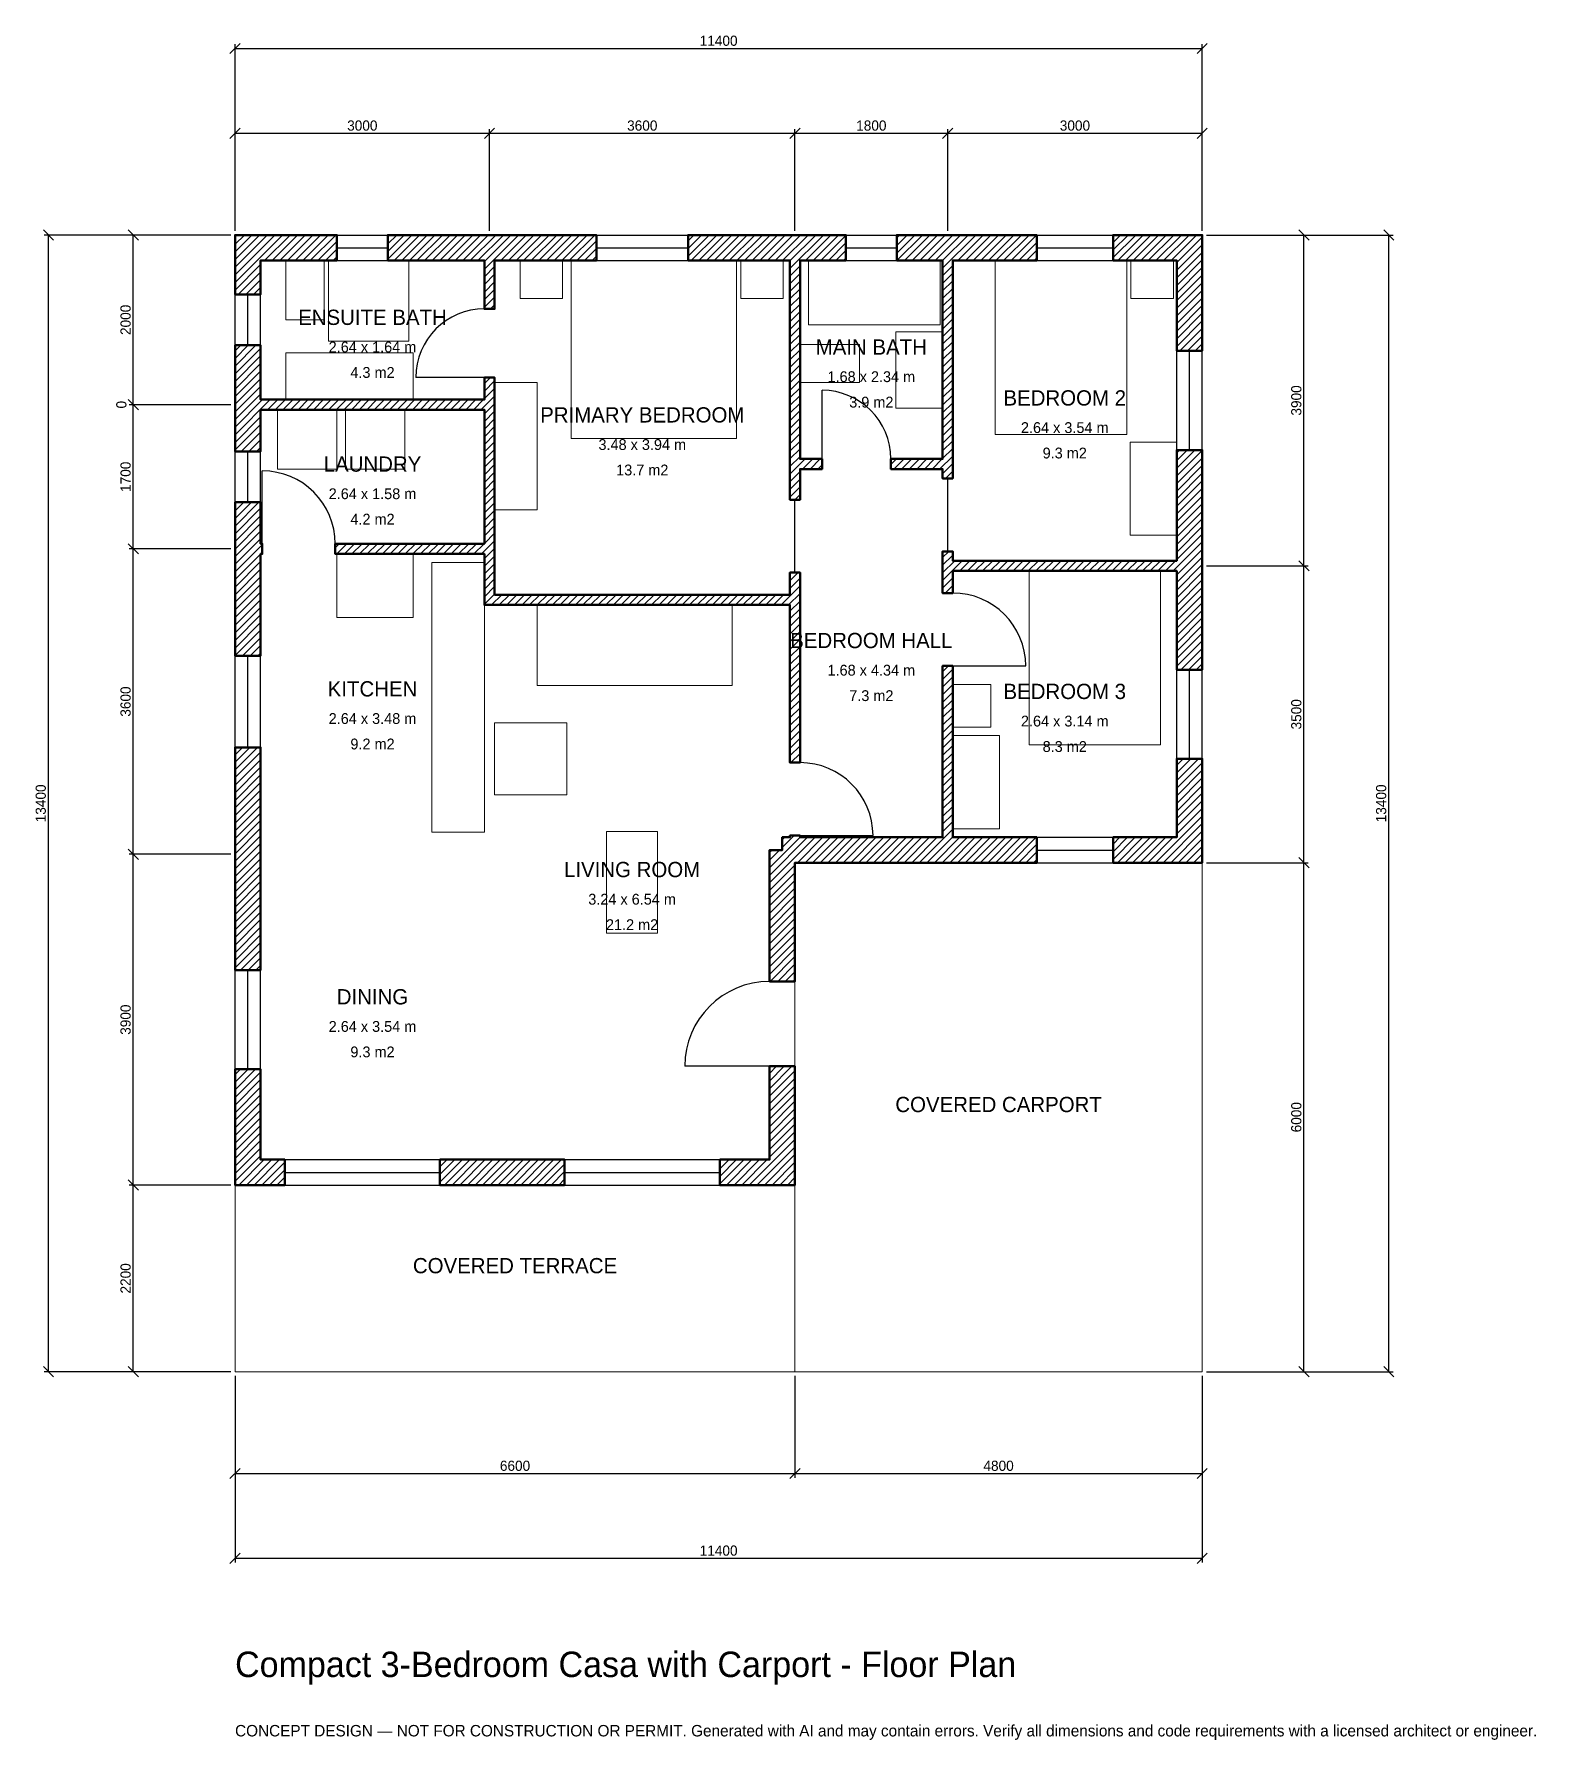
# Model space of a CAD drawing. Header units: millimetres. Extents: x -2369 to 15333, y -4341 to 15769.
import ezdxf
from ezdxf.enums import TextEntityAlignment as Align

# ---------------------------------------------------------------- set-up
doc = ezdxf.new("R2010")
doc.units = ezdxf.units.MM
doc.linetypes.add('DASHED', pattern=[1.524, 1.27, -0.254])
for name, color, linetype, lineweight in [('A-ANNO-DIMS', 1, 'Continuous', 13), ('A-ANNO-TEXT', 7, 'Continuous', 18), ('A-AREA-IDEN', 7, 'Continuous', 18), ('A-DOOR', 2, 'Continuous', 25), ('A-FLOR-FIXT', 9, 'Continuous', 13), ('A-FURN', 9, 'Continuous', 13), ('A-GLAZ', 4, 'Continuous', 25), ('A-SITE-PAVE', 8, 'Continuous', 13), ('A-WALL', 7, 'Continuous', 50), ('A-WALL-PATT', 8, 'Continuous', 13)]:
    doc.layers.add(name, color=color, linetype=linetype, lineweight=lineweight)
doc.dimstyles.new('PLAN', dxfattribs={"dimtxt": 120, "dimasz": 80, "dimexe": 50, "dimexo": 50, "dimgap": 30, "dimtad": 1, "dimdec": 0, "dimtsz": 60, "dimcen": 2.5, "dimclrd": 1, "dimclre": 1, "dimazin": 3, "dimtfac": 1, "dimtmove": 0, "dimatfit": 3})

msp = doc.modelspace()

# ---------------------------------------------------------------- hatches: boundary and pattern name
at = {"layer": 'A-WALL-PATT'}
h = msp.add_hatch(dxfattribs=at)
h.set_pattern_fill('ANSI31', color=8, scale=20)
h.paths.add_polyline_path([(6600.001, 2200), (6600, 2200), (6600, 2199.999), (6300, 2199.999), (6300, 2200), (5715, 2200), (5715, 2500), (6300, 2500), (6300, 3600), (6600, 3600), (6600, 2500), (6600.001, 2500), (6600.001, 2200)])
h.paths.add_polyline_path([(3150, 2200), (2850, 2200), (2415, 2200), (2415, 2500), (2850, 2500), (3150, 2500), (3885, 2500), (3885, 2200), (3150, 2200)])
h.paths.add_polyline_path([(300, 2200), (300, 2199.999), (0, 2199.999), (0, 2199.999), (0, 2200), (-0.001, 2200), (-0.001, 2500), (0, 2500), (0, 3565), (300, 3565), (300, 2500), (585, 2500), (585, 2200), (300, 2200)])
h.paths.add_polyline_path([(0, 5950), (0, 6250), (0, 7360), (300, 7360), (300, 6250), (300, 5950), (300, 4735), (0, 4735), (0, 5950)])
h.paths.add_polyline_path([(0, 9550), (0, 9640), (-0.001, 9640), (-0.001, 9760), (0, 9760), (0, 9850), (0, 10250), (300, 10250), (300, 9850), (300, 9760), (320, 9760), (320, 9640), (300, 9640), (300, 9550), (300, 8440), (0, 8440), (0, 9550)])
h.paths.add_polyline_path([(0, 11250), (0, 11340), (-0.001, 11340), (-0.001, 11460), (0, 11460), (0, 11550), (0, 12100), (300, 12100), (300, 11550), (300, 11460), (2940, 11460), (2940, 11720), (3060, 11720), (3060, 11460), (3060, 11340), (3060, 11340), (3060, 9760), (3060, 9640), (3060, 9160), (6540, 9160), (6540, 9420), (6660, 9420), (6660, 9160), (6660, 9040), (6660, 9040), (6660, 7180), (6540, 7180), (6540, 9040), (6540, 9040), (3060, 9040), (3060, 9040), (2940, 9040), (2940, 9040), (2940, 9160), (2940, 9640), (1180, 9640), (1180, 9760), (2940, 9760), (2940, 11340), (300, 11340), (300, 11250), (300, 10850), (0, 10850), (0, 11250)])
h.paths.add_polyline_path([(0, 13100), (-0.001, 13100), (-0.001, 13400), (0, 13400), (0, 13400.001), (300, 13400.001), (300, 13400), (1200, 13400), (1200, 13100), (300, 13100), (300, 12700), (0, 12700), (0, 13100)])
h.paths.add_polyline_path([(2940, 13400), (2940, 13400.001), (3060, 13400.001), (3060, 13400), (3150, 13400), (3150, 13400), (4260, 13400), (4260, 13100), (3060, 13100), (3060, 12530), (2940, 12530), (2940, 13100), (2850, 13100), (2850, 13100), (1800, 13100), (1800, 13400), (2940, 13400)])
h.paths.add_polyline_path([(6450, 13400), (6540, 13400), (6540, 13400.001), (6660, 13400.001), (6660, 13400), (6750, 13400), (7200, 13400), (7200, 13100), (6750, 13100), (6660, 13100), (6660, 10760), (6920, 10760), (6920, 10640), (6660, 10640), (6660, 10280), (6540, 10280), (6540, 10640), (6540, 10760), (6540, 13100), (6450, 13100), (5340, 13100), (5340, 13400), (6450, 13400)])
h.paths.add_polyline_path([(8250, 13400), (8250, 13400), (8340, 13400), (8340, 13400.001), (8460, 13400.001), (8460, 13400), (9450, 13400), (9450, 13100), (8550, 13100), (8550, 13100), (8460, 13100), (8460, 10760), (8460, 10640), (8460, 10530), (8340, 10530), (8340, 10640), (7730, 10640), (7730, 10760), (8340, 10760), (8340, 13100), (7800, 13100), (7800, 13400), (8250, 13400)])
h.paths.add_polyline_path([(11100, 13400), (11100, 13400.001), (11400, 13400.001), (11400, 13400), (11400.001, 13400), (11400.001, 13100), (11400, 13100), (11400, 12035), (11100, 12035), (11100, 13100), (10350, 13100), (10350, 13400), (11100, 13400)])
h.paths.add_polyline_path([(11400, 9650), (11400, 9560), (11400.001, 9560), (11400.001, 9440), (11400, 9440), (11400, 9350), (11400, 8275), (11100, 8275), (11100, 9350), (11100, 9440), (8460, 9440), (8460, 9180), (8340, 9180), (8340, 9440), (8340, 9560), (8340, 9670), (8460, 9670), (8460, 9560), (11100, 9560), (11100, 9650), (11100, 10865), (11400, 10865), (11400, 9650)])
h.paths.add_polyline_path([(11400, 6300), (11400.001, 6300), (11400.001, 6000), (11400, 6000), (11400, 5999.999), (11100, 5999.999), (11100, 6000), (10350, 6000), (10350, 6300), (11100, 6300), (11100, 7225), (11400, 7225), (11400, 6300)])
h.paths.add_polyline_path([(8550, 6000), (8460, 6000), (8460, 5999.999), (8340, 5999.999), (8340, 6000), (8250, 6000), (6660, 6000), (6660, 5999.999), (6600.001, 5999.999), (6600.001, 5940), (6600, 5940), (6600, 4600), (6300, 4600), (6300, 6150), (6450, 6150), (6450, 6300), (6540, 6300), (6540, 6320), (6660, 6320), (6660, 6300), (8250, 6300), (8340, 6300), (8340, 8320), (8460, 8320), (8460, 6300), (8550, 6300), (9450, 6300), (9450, 6000), (8550, 6000)])

# ---------------------------------------------------------------- linework, layer by layer
at = {"layer": 'A-DOOR'}
for p, q in [((2940, 11720), (2130, 11720)), ((6920, 10760), (6920, 11570)), ((320, 9760), (320, 10620)), ((8400, 9670), (8400, 10530)), ((6600, 9420), (6600, 10280)), ((8460, 8320), (9320, 8320)), ((6660, 6320), (7520, 6320)), ((6300, 3600), (5300, 3600))]:
    msp.add_line(p, q, dxfattribs=at)
for centre, radius, start, end in [((2940, 11720), 810, 90, 180), ((6920, 10760), 810, 0, 90), ((320, 9760), 860, 0, 90), ((8460, 8320), 860, 0, 90), ((6660, 6320), 860, 0, 90), ((6300, 3600), 1000, 90, 180)]:
    msp.add_arc(centre, radius, start, end, dxfattribs=at)
at = {"layer": 'A-FLOR-FIXT'}
for points in [[(600, 12400), (1050, 12400), (1050, 13100), (600, 13100)], [(1100, 12150), (2050, 12150), (2050, 13100), (1100, 13100)], [(6760, 12340), (8310, 12340), (8310, 13100), (6760, 13100)], [(6660, 11660), (7360, 11660), (7360, 12110), (6660, 12110)], [(7790, 11360), (8340, 11360), (8340, 12260), (7790, 12260)], [(600, 11460), (2100, 11460), (2100, 12010), (600, 12010)], [(2320, 6360), (2940, 6360), (2940, 9540), (2320, 9540)]]:
    msp.add_lwpolyline(points, close=True, dxfattribs=at)
at = {"layer": 'A-FURN'}
for points in [[(3360, 12650), (3860, 12650), (3860, 13100), (3360, 13100)], [(3960, 11000), (5910, 11000), (5910, 13100), (3960, 13100)], [(5960, 12650), (6460, 12650), (6460, 13100), (5960, 13100)], [(8960, 11050), (10510, 11050), (10510, 13100), (8960, 13100)], [(10560, 12650), (11060, 12650), (11060, 13100), (10560, 13100)], [(3060, 10160), (3560, 10160), (3560, 11660), (3060, 11660)], [(500, 10640), (1200, 10640), (1200, 11340), (500, 11340)], [(1300, 10640), (2000, 10640), (2000, 11340), (1300, 11340)], [(10550, 9860), (11100, 9860), (11100, 10960), (10550, 10960)], [(1200, 8890), (2100, 8890), (2100, 9640), (1200, 9640)], [(9360, 7390), (10910, 7390), (10910, 9440), (9360, 9440)], [(3560, 8090), (5860, 8090), (5860, 9040), (3560, 9040)], [(8460, 7600), (8910, 7600), (8910, 8100), (8460, 8100)], [(3060, 6800), (3910, 6800), (3910, 7650), (3060, 7650)], [(8460, 6400), (9010, 6400), (9010, 7500), (8460, 7500)], [(4380, 5170), (4980, 5170), (4980, 6370), (4380, 6370)]]:
    msp.add_lwpolyline(points, close=True, dxfattribs=at)
at = {"layer": 'A-GLAZ'}
for p, q in [((1200, 13400), (1800, 13400)), ((4260, 13400), (5340, 13400)), ((7200, 13400), (7800, 13400)), ((9450, 13400), (10350, 13400)), ((1200, 13250), (1800, 13250)), ((1200, 13100), (1800, 13100)), ((4260, 13250), (5340, 13250)), ((4260, 13100), (5340, 13100)), ((7200, 13250), (7800, 13250)), ((7200, 13100), (7800, 13100)), ((9450, 13250), (10350, 13250)), ((9450, 13100), (10350, 13100)), ((0, 12100), (0, 12700)), ((150, 12100), (150, 12700)), ((300, 12100), (300, 12700)), ((11100, 10865), (11100, 12035)), ((11250, 10865), (11250, 12035)), ((11400, 10865), (11400, 12035)), ((0, 10250), (0, 10850)), ((150, 10250), (150, 10850)), ((300, 10250), (300, 10850)), ((0, 7360), (0, 8440)), ((150, 7360), (150, 8440)), ((300, 7360), (300, 8440)), ((11100, 7225), (11100, 8275)), ((11250, 7225), (11250, 8275)), ((11400, 7225), (11400, 8275)), ((9450, 6300), (10350, 6300)), ((9450, 6150), (10350, 6150)), ((9450, 6000), (10350, 6000)), ((0, 3565), (0, 4735)), ((150, 3565), (150, 4735)), ((300, 3565), (300, 4735)), ((585, 2500), (2415, 2500)), ((3885, 2500), (5715, 2500)), ((585, 2350), (2415, 2350)), ((3885, 2350), (5715, 2350)), ((585, 2200), (2415, 2200)), ((3885, 2200), (5715, 2200))]:
    msp.add_line(p, q, dxfattribs=at)
at = {"layer": 'A-SITE-PAVE', "linetype": 'DASHED'}
for points in [[(6600, 0), (11400, 0), (11400, 6000), (6600, 6000)], [(0, 0), (6600, 0), (6600, 2200), (0, 2200)]]:
    msp.add_lwpolyline(points, close=True, dxfattribs=at)
at = {"layer": 'A-WALL'}
for points in [[(0, 13100), (-0.001, 13100), (-0.001, 13400), (0, 13400), (0, 13400.001), (300, 13400.001), (300, 13400), (1200, 13400), (1200, 13100), (300, 13100), (300, 12700), (0, 12700), (0, 13100)], [(2940, 13400), (2940, 13400.001), (3060, 13400.001), (3060, 13400), (3150, 13400), (3150, 13400), (4260, 13400), (4260, 13100), (3060, 13100), (3060, 12530), (2940, 12530), (2940, 13100), (2850, 13100), (2850, 13100), (1800, 13100), (1800, 13400), (2940, 13400)], [(6450, 13400), (6540, 13400), (6540, 13400.001), (6660, 13400.001), (6660, 13400), (6750, 13400), (7200, 13400), (7200, 13100), (6750, 13100), (6660, 13100), (6660, 10760), (6920, 10760), (6920, 10640), (6660, 10640), (6660, 10280), (6540, 10280), (6540, 10640), (6540, 10760), (6540, 13100), (6450, 13100), (5340, 13100), (5340, 13400), (6450, 13400)], [(8250, 13400), (8250, 13400), (8340, 13400), (8340, 13400.001), (8460, 13400.001), (8460, 13400), (9450, 13400), (9450, 13100), (8550, 13100), (8550, 13100), (8460, 13100), (8460, 10760), (8460, 10640), (8460, 10530), (8340, 10530), (8340, 10640), (7730, 10640), (7730, 10760), (8340, 10760), (8340, 13100), (7800, 13100), (7800, 13400), (8250, 13400)], [(11100, 13400), (11100, 13400.001), (11400, 13400.001), (11400, 13400), (11400.001, 13400), (11400.001, 13100), (11400, 13100), (11400, 12035), (11100, 12035), (11100, 13100), (10350, 13100), (10350, 13400), (11100, 13400)], [(0, 11250), (0, 11340), (-0.001, 11340), (-0.001, 11460), (0, 11460), (0, 11550), (0, 12100), (300, 12100), (300, 11550), (300, 11460), (2940, 11460), (2940, 11720), (3060, 11720), (3060, 11460), (3060, 11340), (3060, 11340), (3060, 9760), (3060, 9640), (3060, 9160), (6540, 9160), (6540, 9420), (6660, 9420), (6660, 9160), (6660, 9040), (6660, 9040), (6660, 7180), (6540, 7180), (6540, 9040), (6540, 9040), (3060, 9040), (3060, 9040), (2940, 9040), (2940, 9040), (2940, 9160), (2940, 9640), (1180, 9640), (1180, 9760), (2940, 9760), (2940, 11340), (300, 11340), (300, 11250), (300, 10850), (0, 10850), (0, 11250)], [(11400, 9650), (11400, 9560), (11400.001, 9560), (11400.001, 9440), (11400, 9440), (11400, 9350), (11400, 8275), (11100, 8275), (11100, 9350), (11100, 9440), (8460, 9440), (8460, 9180), (8340, 9180), (8340, 9440), (8340, 9560), (8340, 9670), (8460, 9670), (8460, 9560), (11100, 9560), (11100, 9650), (11100, 10865), (11400, 10865), (11400, 9650)], [(0, 9550), (0, 9640), (-0.001, 9640), (-0.001, 9760), (0, 9760), (0, 9850), (0, 10250), (300, 10250), (300, 9850), (300, 9760), (320, 9760), (320, 9640), (300, 9640), (300, 9550), (300, 8440), (0, 8440), (0, 9550)], [(8550, 6000), (8460, 6000), (8460, 5999.999), (8340, 5999.999), (8340, 6000), (8250, 6000), (6660, 6000), (6660, 5999.999), (6600.001, 5999.999), (6600.001, 5940), (6600, 5940), (6600, 4600), (6300, 4600), (6300, 6150), (6450, 6150), (6450, 6300), (6540, 6300), (6540, 6320), (6660, 6320), (6660, 6300), (8250, 6300), (8340, 6300), (8340, 8320), (8460, 8320), (8460, 6300), (8550, 6300), (9450, 6300), (9450, 6000), (8550, 6000)], [(0, 5950), (0, 6250), (0, 7360), (300, 7360), (300, 6250), (300, 5950), (300, 4735), (0, 4735), (0, 5950)], [(11400, 6300), (11400.001, 6300), (11400.001, 6000), (11400, 6000), (11400, 5999.999), (11100, 5999.999), (11100, 6000), (10350, 6000), (10350, 6300), (11100, 6300), (11100, 7225), (11400, 7225), (11400, 6300)], [(300, 2200), (300, 2199.999), (0, 2199.999), (0, 2199.999), (0, 2200), (-0.001, 2200), (-0.001, 2500), (0, 2500), (0, 3565), (300, 3565), (300, 2500), (585, 2500), (585, 2200), (300, 2200)], [(6600.001, 2200), (6600, 2200), (6600, 2199.999), (6300, 2199.999), (6300, 2200), (5715, 2200), (5715, 2500), (6300, 2500), (6300, 3600), (6600, 3600), (6600, 2500), (6600.001, 2500), (6600.001, 2200)], [(3150, 2200), (2850, 2200), (2415, 2200), (2415, 2500), (2850, 2500), (3150, 2500), (3885, 2500), (3885, 2200), (3150, 2200)]]:
    msp.add_lwpolyline(points, close=True, dxfattribs=at)

# ---------------------------------------------------------------- texts
at = {"layer": 'A-ANNO-TEXT'}
for s, height, p in [('Compact 3-Bedroom Casa with Carport - Floor Plan', 300, (0, -3600)), ('CONCEPT DESIGN — NOT FOR CONSTRUCTION OR PERMIT. Generated with AI and may contain errors. Verify all dimensions and code requirements with a licensed architect or engineer.', 135, (0, -4300))]:
    msp.add_text(s, height=height, dxfattribs=at).set_placement(p)
at = {"layer": 'A-AREA-IDEN'}
for s, height, p in [('ENSUITE BATH', 180, (1620, 12430)), ('2.64 x 1.64 m', 127.5, (1620, 12080)), ('MAIN BATH', 180, (7500, 12080)), ('4.3 m2', 127.5, (1620, 11780)), ('1.68 x 2.34 m', 127.5, (7500, 11730)), ('3.9 m2', 127.5, (7500, 11430)), ('BEDROOM 2', 180, (9780, 11480)), ('PRIMARY BEDROOM', 180, (4800, 11280)), ('2.64 x 3.54 m', 127.5, (9780, 11130)), ('3.48 x 3.94 m', 127.5, (4800, 10930)), ('9.3 m2', 127.5, (9780, 10830)), ('LAUNDRY', 180, (1620, 10700)), ('13.7 m2', 127.5, (4800, 10630)), ('2.64 x 1.58 m', 127.5, (1620, 10350)), ('4.2 m2', 127.5, (1620, 10050)), ('BEDROOM HALL', 180, (7500, 8620)), ('1.68 x 4.34 m', 127.5, (7500, 8270)), ('KITCHEN', 180, (1620, 8050)), ('BEDROOM 3', 180, (9780, 8020)), ('7.3 m2', 127.5, (7500, 7970)), ('2.64 x 3.48 m', 127.5, (1620, 7700)), ('2.64 x 3.14 m', 127.5, (9780, 7670)), ('9.2 m2', 127.5, (1620, 7400)), ('8.3 m2', 127.5, (9780, 7370)), ('LIVING ROOM', 180, (4680, 5920)), ('3.24 x 6.54 m', 127.5, (4680, 5570)), ('21.2 m2', 127.5, (4680, 5270)), ('DINING', 180, (1620, 4420)), ('2.64 x 3.54 m', 127.5, (1620, 4070)), ('9.3 m2', 127.5, (1620, 3770)), ('COVERED CARPORT', 180, (9000, 3150)), ('COVERED TERRACE', 180, (3300, 1250))]:
    msp.add_text(s, height=height, dxfattribs=at).set_placement(p, align=Align.MIDDLE_CENTER)

# ---------------------------------------------------------------- dimensions: what is measured, and where the dimension line sits
at = {"layer": 'A-ANNO-DIMS'}
for base, p1, p2, text in [((0, 15600), (0, 13400), (11400, 13400), '11400'), ((0, 14600), (0, 13400), (3000, 13400), '3000'), ((3000, 14600), (3000, 13400), (6600, 13400), '3600'), ((6600, 14600), (6600, 13400), (8400, 13400), '1800'), ((8400, 14600), (8400, 13400), (11400, 13400), '3000'), ((0, -1200), (0, 0), (6600, 0), '6600'), ((0, -2200), (0, 0), (11400, 0), '11400'), ((6600, -1200), (6600, 0), (11400, 0), '4800')]:
    msp.add_linear_dim(base=base, p1=p1, p2=p2, text=text, dimstyle='PLAN', dxfattribs=at).render()
for base, p1, p2, text in [((-2200, 0), (0, 0), (0, 13400), '13400'), ((-1200, 11400), (0, 11400), (0, 13400), '2000'), ((12600, 9500), (11400, 9500), (11400, 13400), '3900'), ((13600, 0), (11400, 0), (11400, 13400), '13400'), ((-1200, 11400), (0, 11400), (0, 11400), '0'), ((-1200, 9700), (0, 9700), (0, 11400), '1700'), ((-1200, 6100), (0, 6100), (0, 9700), '3600'), ((12600, 6000), (11400, 6000), (11400, 9500), '3500'), ((-1200, 2200), (0, 2200), (0, 6100), '3900'), ((12600, 0), (11400, 0), (11400, 6000), '6000'), ((-1200, 0), (0, 0), (0, 2200), '2200')]:
    msp.add_linear_dim(base=base, p1=p1, p2=p2, angle=90, text=text, dimstyle='PLAN', dxfattribs=at).render()

doc.saveas('drawing.dxf')
